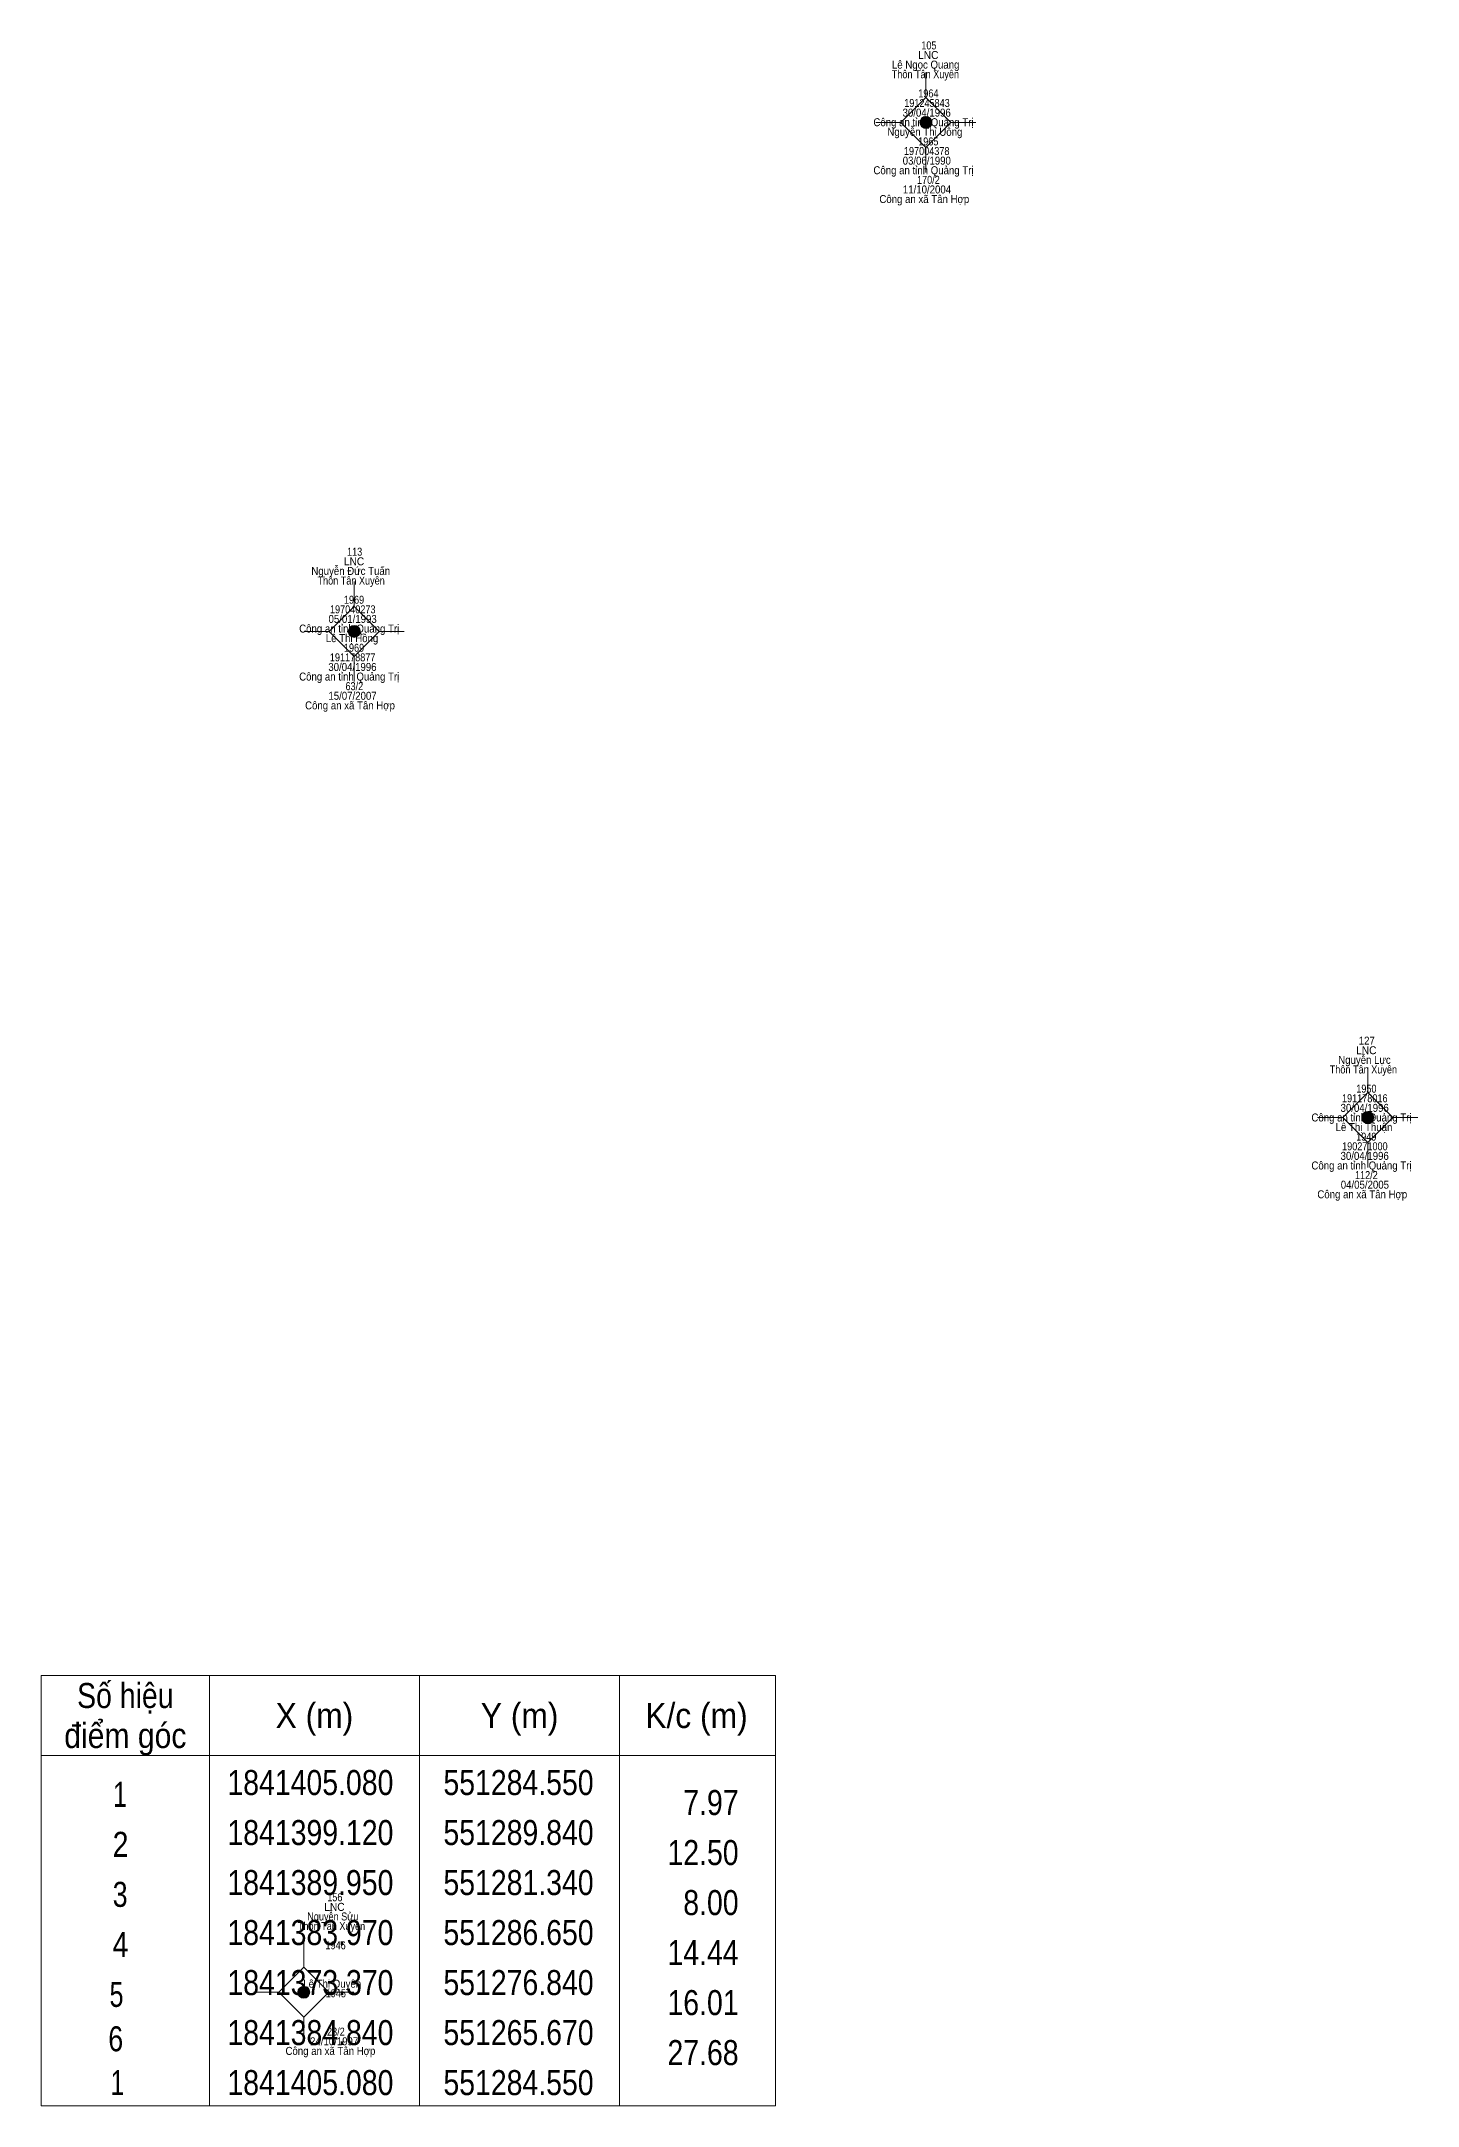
# Model space of a CAD drawing. Header units: metres. Extents: x 550999 to 552168, y 1840994 to 1841978.
# Drawn here: x 551410.8 to 551479.6, y 1841367.2 to 1841470.4 of the extents above; entities that cross this region are included whole.
import ezdxf
from ezdxf.enums import TextEntityAlignment as Align

# ---------------------------------------------------------------- set-up
doc = ezdxf.new("R2010")
doc.units = ezdxf.units.M
doc.header["$LTSCALE"] = 0.16
doc.layers.add('11', color=7, linetype='Continuous', lineweight=13)
doc.layers.add('63', color=7, linetype='Continuous', lineweight=13)
doc.layers.add('15', color=7, linetype='Continuous')

msp = doc.modelspace()

# ---------------------------------------------------------------- hatches: boundary and pattern name
at = {"layer": '11'}
for points in [[(551455.2995, 1841466.34, 1), (551454.6995, 1841466.34, 1)], [(551426.7295, 1841440.9, 1), (551426.1295, 1841440.9, 1)], [(551477.3795, 1841416.6, 1), (551476.7795, 1841416.6, 1)], [(551424.2095, 1841372.87, 1), (551423.6095, 1841372.87, 1)]]:
    msp.add_hatch(color=256, dxfattribs=at).paths.add_polyline_path(points)

# ---------------------------------------------------------------- linework, layer by layer
for p, q in [((551455, 1841468.84), (551455, 1841467.59)), ((551453.75, 1841466.34), (551452.5, 1841466.34)), ((551457.5, 1841466.34), (551456.25, 1841466.34)), ((551455, 1841465.09), (551455, 1841463.84)), ((551426.43, 1841443.4), (551426.43, 1841442.15)), ((551425.18, 1841440.9), (551423.93, 1841440.9)), ((551428.93, 1841440.9), (551427.68, 1841440.9)), ((551426.43, 1841439.65), (551426.43, 1841438.4)), ((551477.08, 1841419.1), (551477.08, 1841417.85)), ((551475.83, 1841416.6), (551474.58, 1841416.6)), ((551479.58, 1841416.6), (551478.33, 1841416.6)), ((551477.08, 1841415.35), (551477.08, 1841414.1)), ((551423.91, 1841375.37), (551423.91, 1841374.12)), ((551422.66, 1841372.87), (551421.41, 1841372.87)), ((551426.41, 1841372.87), (551425.16, 1841372.87)), ((551423.91, 1841371.62), (551423.91, 1841370.37))]:
    msp.add_line(p, q, dxfattribs=at)
for points in [[(551455, 1841467.59), (551453.75, 1841466.34), (551455, 1841465.09), (551456.25, 1841466.34)], [(551426.43, 1841442.15), (551425.18, 1841440.9), (551426.43, 1841439.65), (551427.68, 1841440.9)], [(551477.08, 1841417.85), (551475.83, 1841416.6), (551477.08, 1841415.35), (551478.33, 1841416.6)], [(551423.91, 1841374.12), (551422.66, 1841372.87), (551423.91, 1841371.62), (551425.16, 1841372.87)]]:
    msp.add_lwpolyline(points, close=True, dxfattribs=at)
for centre in [(551454.9995, 1841466.34), (551426.4295, 1841440.9), (551477.0795, 1841416.6), (551423.9095, 1841372.87)]:
    msp.add_circle(centre, 0.3, dxfattribs=at)
at = {"layer": '63'}
for p, q in [((551419.19, 1841388.7), (551419.19, 1841367.2)), ((551429.69, 1841388.7), (551429.69, 1841367.2)), ((551439.69, 1841388.7), (551439.69, 1841367.2)), ((551410.79, 1841384.7), (551447.49, 1841384.7))]:
    msp.add_line(p, q, dxfattribs=at)
msp.add_lwpolyline([(551410.79, 1841388.7), (551447.49, 1841388.7), (551447.49, 1841367.2), (551410.79, 1841367.2)], close=True, dxfattribs=at)

# ---------------------------------------------------------------- texts
at = {"layer": '15'}
for s, width, p in [('105', 0.85, (551455.15, 1841469.99)), ('Lê Ngọc Quang', 0.9, (551454.99, 1841469.03)), ('LNC', 0.95, (551455.12, 1841469.51)), ('Thôn Tân Xuyên', 0.85, (551454.975, 1841468.55)), ('1964', 0.85, (551455.125, 1841467.59)), ('30/04/1996', 0.9, (551455.04, 1841466.63)), ('191245843', 0.85, (551455.055, 1841467.11)), ('Công an tỉnh Quảng Trị', 0.9, (551454.88, 1841466.15)), ('Nguyễn Thị Uông', 0.9, (551454.95, 1841465.67)), ('197004378', 0.85, (551455.04, 1841464.71)), ('1965', 0.85, (551455.12, 1841465.19)), ('Công an tỉnh Quảng Trị', 0.9, (551454.88, 1841463.75)), ('03/06/1990', 0.9, (551455.045, 1841464.23)), ('11/10/2004', 0.9, (551455.055, 1841462.79)), ('170/2', 0.85, (551455.125, 1841463.27)), ('Công an xã Tân Hợp', 0.9, (551454.92, 1841462.31)), ('Nguyễn Đức Tuấn', 0.9, (551426.255, 1841443.72)), ('LNC', 0.95, (551426.42, 1841444.2)), ('113', 0.85, (551426.45, 1841444.68)), ('Thôn Tân Xuyên', 0.85, (551426.275, 1841443.24)), ('197040273', 0.85, (551426.355, 1841441.8)), ('1969', 0.85, (551426.42, 1841442.28)), ('Công an tỉnh Quảng Trị', 0.9, (551426.18, 1841440.84)), ('05/01/1993', 0.9, (551426.35, 1841441.32)), ('Lê Thị Hồng', 0.9, (551426.32, 1841440.36)), ('1969', 0.85, (551426.42, 1841439.88)), ('30/04/1996', 0.9, (551426.34, 1841438.92)), ('191178877', 0.85, (551426.35, 1841439.4)), ('Công an tỉnh Quảng Trị', 0.9, (551426.18, 1841438.44)), ('63/2', 0.85, (551426.435, 1841437.96)), ('Công an xã Tân Hợp', 0.9, (551426.22, 1841437)), ('15/07/2007', 0.9, (551426.345, 1841437.48)), ('127', 0.9, (551477.035, 1841420.24)), ('Nguyễn Lực', 0.9, (551476.92, 1841419.28)), ('LNC', 0.95, (551477.01, 1841419.76)), ('Thôn Tân Xuyên', 0.85, (551476.865, 1841418.8)), ('191178016', 0.85, (551476.935, 1841417.36)), ('1950', 0.85, (551477.015, 1841417.84)), ('Công an tỉnh Quảng Trị', 0.9, (551476.77, 1841416.4)), ('30/04/1996', 0.9, (551476.93, 1841416.88)), ('Lê Thị Thuận', 0.9, (551476.895, 1841415.92)), ('190271000', 0.85, (551476.94, 1841414.96)), ('1949', 0.85, (551477.01, 1841415.44)), ('Công an tỉnh Quảng Trị', 0.9, (551476.77, 1841414)), ('30/04/1996', 0.9, (551476.93, 1841414.48)), ('04/05/2005', 0.9, (551476.94, 1841413.04)), ('112/2', 0.85, (551477.015, 1841413.52)), ('Công an xã Tân Hợp', 0.9, (551476.81, 1841412.56)), ('LNC', 0.95, (551425.44, 1841376.94)), ('156', 0.85, (551425.46, 1841377.42)), ('Thôn Tân Xuyên', 0.85, (551425.295, 1841375.98)), ('Nguyễn Sửu', 0.85, (551425.36, 1841376.46)), (' 1946', 0.85, (551425.435, 1841375.02)), ('Lê Thị Quyên', 0.9, (551425.33, 1841373.1)), (' 1945', 0.85, (551425.445, 1841372.62)), (' 23/2', 0.85, (551425.45, 1841370.7)), ('Công an xã Tân Hợp', 0.9, (551425.24, 1841369.74)), (' 24/10/1997', 0.9, (551425.36, 1841370.22))]:
    msp.add_text(s, height=0.4, dxfattribs=dict(at, width=width)).set_placement(p, align=Align.CENTER)
at = {"layer": '63'}
for s, width, p in [('Số hiệu', 0.85, (551414.99, 1841387.08)), ('điểm góc', 0.9, (551414.99, 1841385.08)), ('X (m)', 0.95, (551424.44, 1841386.08)), ('Y (m)', 0.95, (551434.695, 1841386.08)), ('K/c (m)', 0.95, (551443.535, 1841386.08)), (' 1', 0.75, (551414.55, 1841382.14)), ('1841405.080', 0.85, (551424.24, 1841382.73)), ('551284.550', 0.85, (551434.64, 1841382.73)), ('1841399.120', 0.85, (551424.24, 1841380.23)), ('551289.840', 0.85, (551434.64, 1841380.23)), (' 2', 0.85, (551414.555, 1841379.64)), (' 3', 0.8, (551414.545, 1841377.14)), ('1841389.950', 0.85, (551424.24, 1841377.73)), ('551281.340', 0.85, (551434.64, 1841377.73)), ('1841383.970', 0.85, (551424.24, 1841375.23)), ('551286.650', 0.85, (551434.64, 1841375.23)), (' 4', 0.85, (551414.55, 1841374.64)), ('5', 0.75, (551414.55, 1841372.14)), ('1841373.370', 0.85, (551424.24, 1841372.73)), ('551276.840', 0.85, (551434.64, 1841372.73)), ('6', 0.8, (551414.51, 1841369.92)), ('1841384.840', 0.85, (551424.24, 1841370.23)), ('551265.670', 0.85, (551434.64, 1841370.23)), (' 1', 0.75, (551414.42, 1841367.73)), ('1841405.080', 0.85, (551424.24, 1841367.73)), ('551284.550', 0.85, (551434.64, 1841367.73))]:
    msp.add_text(s, height=1.25, dxfattribs=dict(at, width=width)).set_placement(p, align=Align.CENTER)
at = {"layer": '63', "width": 0.85}
for s, p in [('7.97', (551445.64, 1841381.73)), ('12.50', (551445.64, 1841379.23)), ('8.00', (551445.64, 1841376.73)), ('14.44', (551445.64, 1841374.23)), ('16.01', (551445.64, 1841371.73)), ('27.68', (551445.64, 1841369.23))]:
    msp.add_text(s, height=1.25, dxfattribs=at).set_placement(p, align=Align.RIGHT)

doc.saveas('drawing.dxf')
